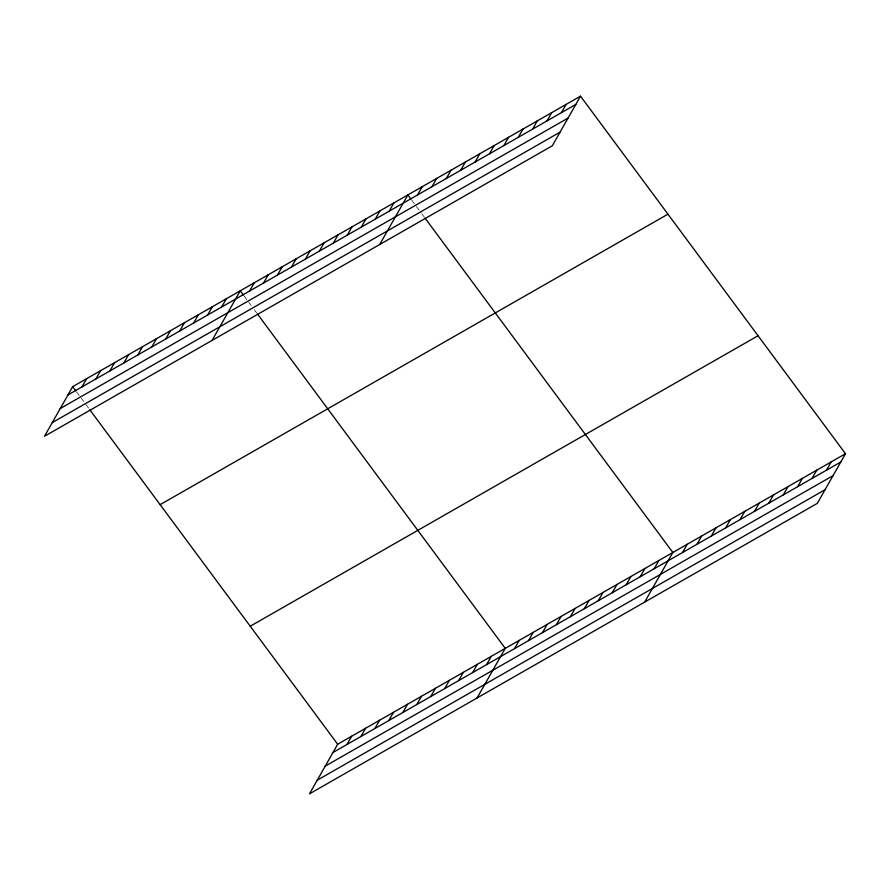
<?xml version="1.0" encoding="UTF-8"?>
<svg xmlns="http://www.w3.org/2000/svg" width="890" height="890" viewBox="0 0 890 890"><rect width="100%" height="100%" fill="white"/><g stroke="black" fill="none" stroke-linecap="round" stroke-linejoin="round"><path stroke-width="0.67" stroke-dasharray="4.45 3.34" d="M411.747 200.194L415.652 205.468M416.431 206.524L421.126 212.844M421.905 213.889L424.241 217.06M244.172 296.059L251.191 305.537M254.317 309.753L256.665 312.913M76.585 391.923L80.489 397.185M81.268 398.242L83.615 401.401M85.952 404.561L89.078 408.777"/><path stroke-width="1.33" d="M580.502 96.165L72.68 386.649L44.5 436.267L552.323 145.771L580.502 96.165L845.5 453.733L817.32 503.351L309.498 793.836L337.677 744.229L845.5 453.733M81.958 386.928L86.641 378.662M95.92 378.94L100.615 370.674M109.882 370.952L114.576 362.686M123.855 362.964L128.538 354.698M137.816 354.976L142.511 346.711M151.778 346.978L156.473 338.723M165.751 338.99L170.435 330.735M179.713 331.002L184.408 322.747M193.675 323.014L198.37 314.76M207.637 315.027L212.332 306.772M221.61 307.039L226.294 298.784M212.087 340.403L240.267 290.796L243.393 295.002M249.534 291.063L254.229 282.809M263.507 283.076L268.19 274.821M277.469 275.088L282.163 266.822M291.43 267.1L296.125 258.834M305.404 259.112L310.087 250.846M319.365 251.125L324.06 242.859M333.327 243.137L338.022 234.871M347.289 235.149L351.984 226.883M361.262 227.15L365.957 218.895M375.224 219.163L379.919 210.908M389.186 211.175L393.881 202.92M379.663 244.539L407.843 194.932L410.969 199.149M417.543 194.955L422.238 186.7M431.928 186.733L436.623 178.467M446.324 178.501L451.007 170.235M460.709 170.268L465.403 162.013M475.093 162.036L479.788 153.781M489.489 153.803L494.173 145.548M503.874 145.571L508.568 137.316M518.258 137.349L522.953 129.083M532.654 129.117L537.337 120.851M547.038 120.884L551.733 112.629M561.423 112.652L566.118 104.397M346.944 744.496L351.639 736.241M360.917 736.508L365.601 728.254M374.879 728.521L379.574 720.266M388.841 720.533L393.536 712.278M402.803 712.545L407.498 704.29M416.776 704.557L421.459 696.292M430.738 696.57L435.433 688.304M444.7 688.582L449.394 680.316M458.673 680.594L463.356 672.328M472.635 672.606L477.329 664.341M486.596 664.619L491.291 656.353M477.073 697.971L505.253 648.365L257.444 313.97M514.531 648.632L519.226 640.377M528.493 640.644L533.188 632.39M542.455 632.656L547.15 624.402M556.428 624.669L561.123 616.414M570.39 616.681L575.085 608.426M584.352 608.693L589.047 600.439M598.325 600.706L603.008 592.451M612.287 592.718L616.981 584.463M626.249 584.73L630.943 576.464M640.221 576.742L644.905 568.476M654.183 568.755L658.878 560.489M644.66 602.107L672.84 552.501L425.02 218.106M682.53 552.534L687.225 544.268M696.926 544.302L701.62 536.047M711.31 536.069L716.005 527.815M725.706 527.837L730.39 519.582M740.091 519.615L744.785 511.349M754.475 511.383L759.17 503.117M768.871 503.15L773.555 494.885M783.256 494.918L787.95 486.663M797.64 486.685L802.335 478.431M812.036 478.453L816.72 470.198M826.421 470.232L831.115 461.966M67.985 394.915L575.819 104.419M60.242 408.555L568.065 118.07M52.254 422.617L560.077 132.132M160.133 504.652L667.956 214.167M250.224 626.226L758.058 335.741M332.982 752.484L840.805 461.999M325.228 766.134L833.051 475.638M317.241 780.196L825.075 489.7M72.68 386.649L75.806 390.866M89.857 409.834L337.677 744.229"/></g></svg>
